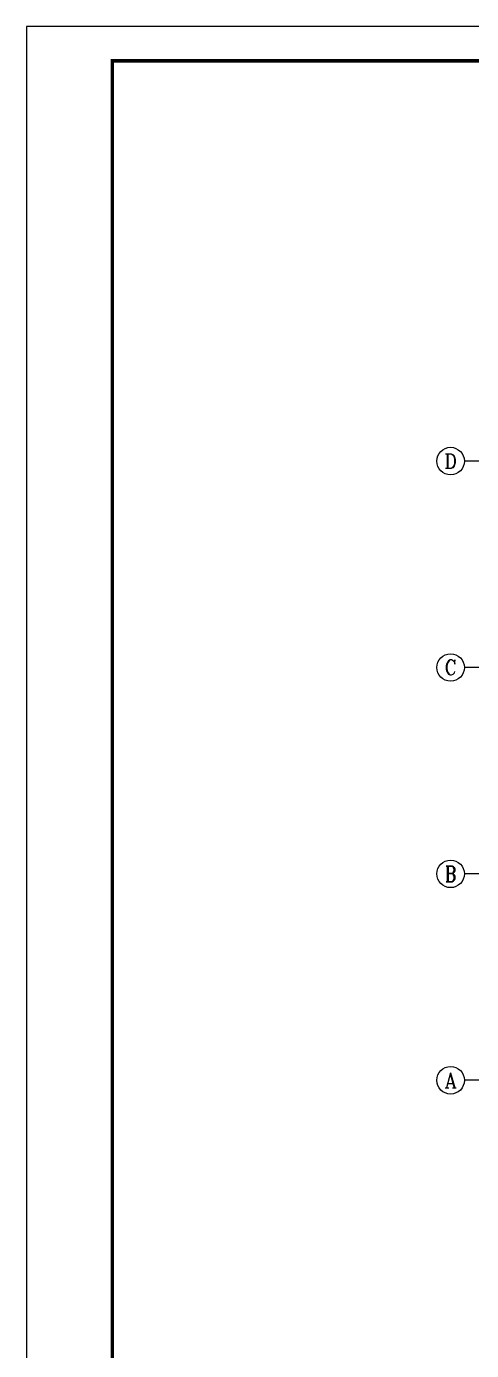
# Model space of a CAD drawing. Extents: x 4682119 to 9193858, y -786075 to -318274.
# Drawn here: x 9109758 to 9122712, y -765165 to -726675 of the extents above; entities that cross this region are included whole.
import ezdxf
from ezdxf.enums import TextEntityAlignment as Align

# ---------------------------------------------------------------- set-up
doc = ezdxf.new("R2010")
doc.units = 0
doc.header["$LTSCALE"] = 1000
doc.header["$MEASUREMENT"] = 0
doc.layers.get('0').update_dxf_attribs({"linetype": 'CONTINUOUS'})
for name, color, linetype in [('AXIS', 3, 'CONTINUOUS'), ('AXIS_TEXT', 7, 'CONTINUOUS'), ('PUB_TITLE', 4, 'CONTINUOUS')]:
    doc.layers.add(name, color=color, linetype=linetype)
doc.styles.add('_TCH_AXIS', font='COMPLEX', dxfattribs={"bigfont": 'GBCBIG'})
doc.styles.add('COMPLEX', font='COMPLEX')

# ---------------------------------------------------------------- blocks, each defined once
blk = doc.blocks.new('_AXISO')
blk.add_circle((0, 0), 0.5)
at = {"layer": 'AXIS_TEXT', "style": 'COMPLEX', "width": 1.041667}
blk.add_attdef('A', text='', height=0.56, dxfattribs=at).set_placement((-0.25, -0.28), (0.25, -0.28), align=Align.FIT)

msp = doc.modelspace()

# ---------------------------------------------------------------- linework, layer by layer
at = {"layer": 'AXIS', "color": 0}
for p, q in [((9126503, -739309), (9122503, -739309)), ((9126503, -745309), (9122503, -745309)), ((9126503, -751309), (9122503, -751309)), ((9126503, -757309), (9122503, -757309))]:
    msp.add_line(p, q, dxfattribs=at)
at = {"layer": 'PUB_TITLE', "color": 4}
msp.add_lwpolyline([(9109758, -786074.6), (9193858, -786074.6), (9193858, -726674.6), (9109758, -726674.6)], close=True, dxfattribs=at)
at = {"layer": 'PUB_TITLE', "color": 4, "const_width": 100}
msp.add_lwpolyline([(9112258, -785074.6), (9192858, -785074.6), (9192858, -727674.6), (9112258, -727674.6)], close=True, dxfattribs=at)

# ---------------------------------------------------------------- block references
at = {"layer": 'AXIS', "color": 0}
ref = msp.add_blockref('_AXISO', (9122103, -739309), dxfattribs=dict(at, xscale=800, yscale=800, zscale=800))
ref.add_attrib('A', 'D', dxfattribs={"layer": 'AXIS_TEXT', "color": 0, "height": 425.2, "style": '_TCH_AXIS', "width": 1.058824}).set_placement((9121920.7, -739521.6), (9122285.2, -739521.6), align=Align.FIT)
ref = msp.add_blockref('_AXISO', (9122103, -745309), dxfattribs=dict(at, xscale=800, yscale=800, zscale=800))
ref.add_attrib('A', 'C', dxfattribs={"layer": 'AXIS_TEXT', "color": 0, "height": 435.3, "style": '_TCH_AXIS', "width": 1.133333}).set_placement((9121926.8, -745526.6), (9122279.1, -745526.6), align=Align.FIT)
ref = msp.add_blockref('_AXISO', (9122103, -751309), dxfattribs=dict(at, xscale=800, yscale=800, zscale=800))
ref.add_attrib('A', 'B', dxfattribs={"layer": 'AXIS_TEXT', "color": 0, "height": 455.7, "style": '_TCH_AXIS', "width": 0.882353}).set_placement((9121940.2, -751536.8), (9122265.7, -751536.8), align=Align.FIT)
ref = msp.add_blockref('_AXISO', (9122103, -757309), dxfattribs=dict(at, xscale=800, yscale=800, zscale=800))
ref.add_attrib('A', 'A', dxfattribs={"layer": 'AXIS_TEXT', "color": 0, "height": 435.3, "style": '_TCH_AXIS', "width": 0.944444}).set_placement((9121926.8, -757526.6), (9122279.1, -757526.6), align=Align.FIT)

doc.saveas('drawing.dxf')
